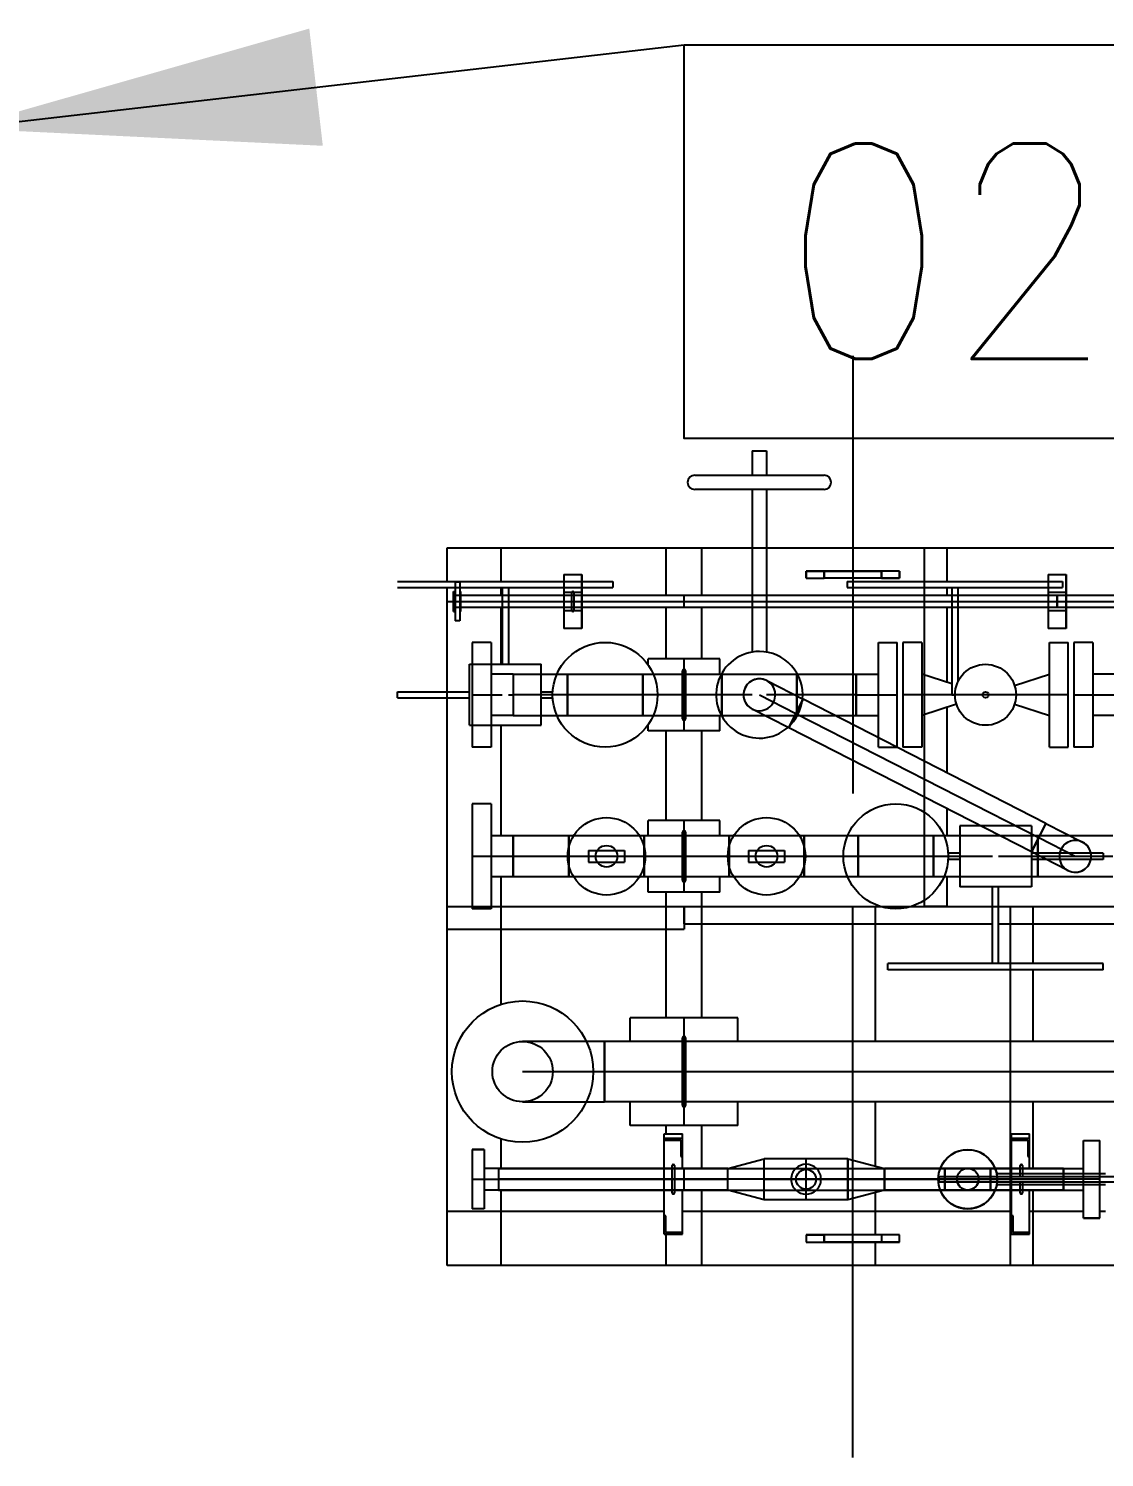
# Model space of a CAD drawing. Header units: inches. Extents: x 295136 to 296247, y 2627183 to 2627409.
# Drawn here: x 295238.936 to 295241.934, y 2627245.797 to 2627249.779 of the extents above; entities that cross this region are included whole.
import ezdxf

# ---------------------------------------------------------------- set-up
doc = ezdxf.new("R2010")
doc.units = ezdxf.units.IN
doc.header["$MEASUREMENT"] = 0
for name, color, linetype in [('_Auto', 7, 'Continuous'), ('EQUIPMENT LAYOUT-EMBED 1_DWG$0$DwgTemplate', 7, 'Continuous'), ('Layout', 6, 'Continuous'), ('REV.D CLOUD', 2, 'Continuous')]:
    doc.layers.add(name, color=color, linetype=linetype)
doc.styles.add('HZTXT', font='txt_qlt.shx', dxfattribs={"width": 0.7, "bigfont": 'hztxt.shx'})
doc.dimstyles.new('ISO-25', dxfattribs={"dimtxt": 2.5, "dimasz": 2.5, "dimexe": 1.25, "dimexo": 0.625, "dimtad": 1, "dimtxsty": 'HZTXT', "dimcen": 2.5, "dimclrd": 256, "dimclre": 256, "dimclrt": 256, "dimadec": 4, "dimazin": 0, "dimtfac": 1, "dimtmove": 0, "dimatfit": 3, "dimfxl": 1, "dimlwd": -1, "dimlwe": -1, "dimarcsym": 0})

# ---------------------------------------------------------------- blocks, each defined once
blk = doc.blocks.new('A$C55974CAD')
at = {"layer": 'EQUIPMENT LAYOUT-EMBED 1_DWG$0$DwgTemplate', "color": 7, "lineweight": 25}
for p, q in [((17.1818, 8.338), (17.1988, 8.338)), ((17.1818, 8.338), (17.1818, 8.138)), ((17.1988, 8.338), (17.1988, 8.138)), ((17.4893, 8.338), (17.4893, 7.738)), ((17.5063, 8.338), (17.5063, 7.738)), ((17.4503, 8.1778), (17.3963, 8.1778)), ((17.3963, 8.1651), (17.3963, 8.1778)), ((17.4503, 8.1651), (17.3963, 8.1651)), ((17.4225, 8.1827), (17.4503, 8.1827)), ((17.4225, 8.1827), (17.4225, 8.1778)), ((17.4225, 8.1651), (17.4225, 8.1621)), ((17.4336, 8.1795), (17.467, 8.1795)), ((17.4336, 8.1621), (17.4336, 8.1795)), ((17.4503, 8.1827), (17.4781, 8.1827)), ((17.4503, 8.1778), (17.4503, 8.1795)), ((17.4503, 8.1795), (17.4503, 8.1621)), ((17.4893, 8.1778), (17.4503, 8.1778)), ((17.4893, 8.1651), (17.4503, 8.1651)), ((17.467, 8.1621), (17.467, 8.1795)), ((17.4781, 8.1827), (17.4781, 8.1778)), ((17.4781, 8.1651), (17.4781, 8.1621)), ((17.5042, 8.1778), (17.4893, 8.1778)), ((17.5042, 8.1651), (17.4893, 8.1651)), ((17.5042, 8.1651), (17.5042, 8.1778)), ((15.7578, 8.13), (15.7577, 8.13)), ((15.7577, 8.0966), (15.7577, 8.13)), ((15.8403, 8.13), (15.7578, 8.13)), ((15.7578, 8.0966), (15.7578, 8.13)), ((15.8403, 8.13), (15.8403, 8.0568)), ((15.9229, 8.13), (15.8403, 8.13)), ((15.8403, 8.13), (15.8403, 8.0568)), ((15.9228, 8.0966), (15.9228, 8.13)), ((15.9229, 8.0966), (15.9229, 8.13)), ((16.7403, 8.13), (16.5942, 8.13)), ((16.5942, 8.0776), (16.5942, 8.13)), ((16.7403, 8.13), (16.7403, 8.0157)), ((16.8863, 8.13), (16.7403, 8.13)), ((16.8863, 8.0776), (16.8863, 8.13)), ((17.1053, 8.13), (17.0442, 8.13)), ((17.0442, 8.0776), (17.0442, 8.13)), ((17.1053, 8.138), (17.2753, 8.138)), ((17.1053, 8.138), (17.1053, 7.938)), ((17.1903, 8.13), (17.1053, 8.13)), ((17.1903, 8.13), (17.1903, 8.0465)), ((17.2753, 8.13), (17.1903, 8.13)), ((17.2753, 8.138), (17.2753, 7.938)), ((17.3363, 8.13), (17.2753, 8.13)), ((17.3363, 8.0776), (17.3363, 8.13)), ((17.4225, 8.1621), (17.4503, 8.1621)), ((17.4336, 8.0465), (17.4336, 8.1621)), ((17.4503, 8.1621), (17.4781, 8.1621)), ((17.4503, 8.1621), (17.4503, 8.0465)), ((17.467, 8.0465), (17.467, 8.1621)), ((15.7578, 8.0966), (15.7577, 8.0966)), ((15.8403, 8.0966), (15.7578, 8.0966)), ((15.8101, 8.0568), (15.8101, 8.0966)), ((15.8101, 8.0568), (15.8101, 8.0966)), ((15.9229, 8.0966), (15.8403, 8.0966)), ((15.8704, 8.0568), (15.8704, 8.0966)), ((15.8705, 8.0568), (15.8705, 8.0966)), ((15.8403, 8.0568), (15.8101, 8.0568)), ((15.8403, 8.0568), (15.8101, 8.0568)), ((15.8101, 8.0568), (15.8101, 7.5729)), ((15.8101, 8.0568), (15.8101, 8.0568)), ((15.8101, 7.5954), (15.8101, 8.0568)), ((15.8101, 8.0568), (15.8101, 8.0568)), ((15.8705, 8.0568), (15.8403, 8.0568)), ((15.8403, 7.5729), (15.8403, 8.0568)), ((15.8705, 8.0568), (15.8403, 8.0568)), ((15.8403, 8.0568), (15.8403, 7.4183)), ((15.8704, 7.4183), (15.8704, 8.0568)), ((15.8705, 8.0568), (15.8705, 7.5729)), ((16.7403, 8.0776), (16.5942, 8.0776)), ((16.6831, 8.0157), (16.6831, 8.0776)), ((16.8863, 8.0776), (16.7403, 8.0776)), ((16.7974, 8.0157), (16.7974, 8.0776)), ((17.1053, 8.0776), (17.0442, 8.0776)), ((17.1903, 8.0776), (17.1053, 8.0776)), ((17.1331, 8.0157), (17.1331, 8.0776)), ((17.2753, 8.0776), (17.1903, 8.0776)), ((17.2474, 8.0157), (17.2474, 8.0776)), ((17.3363, 8.0776), (17.2753, 8.0776)), ((17.4893, 8.0465), (17.2753, 8.0465)), ((17.4336, 8.0295), (17.4336, 8.0465)), ((17.4503, 8.0465), (17.4503, 8.0295)), ((17.467, 8.0295), (17.467, 8.0465)), ((16.6831, 8.0157), (16.7974, 8.0157)), ((16.6831, 7.8607), (16.6831, 8.0157)), ((16.7403, 8.0157), (16.6831, 8.0157)), ((16.7403, 8.0157), (16.7403, 7.864)), ((16.7974, 8.0157), (16.7403, 8.0157)), ((16.7974, 7.8607), (16.7974, 8.0157)), ((17.1903, 8.0157), (17.1331, 8.0157)), ((17.2474, 8.0157), (17.1331, 8.0157)), ((17.1331, 8.0157), (17.1331, 7.938)), ((17.1903, 8.0295), (17.1903, 8.0157)), ((17.2474, 8.0157), (17.1903, 8.0157)), ((17.1903, 7.8646), (17.1903, 8.0157)), ((17.2474, 8.0157), (17.2474, 7.938)), ((17.4893, 8.0295), (17.2753, 8.0295)), ((17.4336, 7.853), (17.4336, 8.0295)), ((17.4503, 8.0295), (17.4503, 7.853)), ((17.467, 7.853), (17.467, 8.0295)), ((16.0561, 7.99), (16.0561, 7.812)), ((16.1403, 7.99), (16.1403, 7.7931)), ((16.2244, 7.812), (16.2244, 7.99)), ((17.1053, 7.938), (17.2753, 7.938)), ((17.1331, 7.938), (17.1331, 7.8944)), ((17.1818, 7.938), (17.1818, 7.9058)), ((17.1988, 7.938), (17.1988, 7.9058)), ((17.2474, 7.938), (17.2474, 7.8944)), ((17.1331, 7.8944), (17.1331, 7.8646)), ((17.2474, 7.8944), (17.2474, 7.8646)), ((16.7137, 7.8607), (16.6831, 7.8607)), ((16.6831, 7.8476), (16.6831, 7.8607)), ((16.6831, 7.8607), (16.7138, 7.8607)), ((16.6831, 7.6644), (16.6831, 7.8476)), ((16.7403, 7.8607), (16.7137, 7.8607)), ((16.7138, 7.8607), (16.7668, 7.8607)), ((16.7403, 7.864), (16.7403, 7.8607)), ((16.7403, 7.8607), (16.7403, 7.6514)), ((16.7403, 7.8607), (16.7403, 7.8607)), ((16.7668, 7.8607), (16.7403, 7.8607)), ((16.7974, 7.8607), (16.7668, 7.8607)), ((16.7668, 7.8607), (16.7974, 7.8607)), ((16.7974, 7.8476), (16.7974, 7.8607)), ((16.7974, 7.6644), (16.7974, 7.8476)), ((17.1331, 7.8646), (17.1903, 7.8646)), ((17.1331, 7.8646), (17.1331, 7.6553)), ((17.2474, 7.8646), (17.1331, 7.8646)), ((17.1903, 7.8646), (17.1903, 7.8646)), ((17.1903, 7.8646), (17.1903, 7.8646)), ((17.1903, 7.6553), (17.1903, 7.8646)), ((17.1903, 7.8646), (17.2474, 7.8646)), ((17.2474, 7.8646), (17.2474, 7.6553)), ((17.4253, 7.853), (17.4253, 7.847)), ((17.4253, 7.853), (17.4253, 7.847)), ((17.467, 7.875), (17.4336, 7.875)), ((17.467, 7.875), (17.4336, 7.875)), ((17.467, 7.875), (17.4336, 7.875)), ((17.467, 7.875), (17.4336, 7.875)), ((17.4336, 7.847), (17.4336, 7.853)), ((17.4336, 7.35), (17.4336, 7.847)), ((17.4503, 7.853), (17.4503, 7.847)), ((17.4503, 7.847), (17.4503, 7.35)), ((17.467, 7.847), (17.467, 7.853)), ((17.467, 7.35), (17.467, 7.847)), ((17.4753, 7.847), (17.4753, 7.853)), ((17.4753, 7.847), (17.4753, 7.853)), ((17.5063, 7.875), (17.4893, 7.875)), ((17.5063, 7.875), (17.4893, 7.875)), ((16.0561, 7.812), (16.0561, 7.7614)), ((16.2244, 7.7614), (16.2244, 7.812)), ((17.4336, 7.825), (17.467, 7.825)), ((17.4336, 7.825), (17.467, 7.825)), ((17.4336, 7.825), (17.467, 7.825)), ((17.467, 7.825), (17.4336, 7.825)), ((17.4893, 7.825), (17.5063, 7.825)), ((17.5063, 7.825), (17.4893, 7.825)), ((16.1403, 7.7931), (16.1403, 7.7614)), ((16.0561, 7.7614), (16.1403, 7.7614)), ((16.0561, 7.544), (16.0561, 7.7614)), ((16.1403, 7.7614), (16.0561, 7.7614)), ((16.1403, 7.7614), (16.1403, 7.544)), ((16.1403, 7.7614), (16.2244, 7.7614)), ((16.1403, 7.7614), (16.1403, 7.7614)), ((16.1403, 7.7614), (16.1403, 7.7614)), ((16.2244, 7.7614), (16.1403, 7.7614)), ((16.2244, 7.544), (16.2244, 7.7614)), ((17.5063, 7.738), (17.4893, 7.738)), ((16.6831, 7.6514), (16.6831, 7.6644)), ((16.7138, 7.6514), (16.6831, 7.6514)), ((16.6831, 7.6514), (16.7138, 7.6514)), ((16.6831, 7.544), (16.6831, 7.6514)), ((16.7403, 7.6514), (16.7138, 7.6514)), ((16.7138, 7.6514), (16.7668, 7.6514)), ((16.7403, 7.6514), (16.7403, 7.6514)), ((16.7403, 7.6514), (16.7403, 7.6514)), ((16.7668, 7.6514), (16.7403, 7.6514)), ((16.7403, 7.6514), (16.7403, 7.6481)), ((16.7403, 7.6481), (16.7403, 7.544)), ((16.7974, 7.6514), (16.7668, 7.6514)), ((16.7668, 7.6514), (16.7974, 7.6514)), ((16.7974, 7.6514), (16.7974, 7.6644)), ((16.7974, 7.544), (16.7974, 7.6514)), ((17.1331, 7.6553), (17.1903, 7.6553)), ((17.2474, 7.6553), (17.1331, 7.6553)), ((17.1331, 7.6553), (17.1331, 7.6256)), ((17.1903, 7.6553), (17.1903, 7.6553)), ((17.1903, 7.6553), (17.2474, 7.6553)), ((17.1903, 7.6139), (17.1903, 7.6553)), ((17.2474, 7.6553), (17.2474, 7.6256)), ((17.1331, 7.6256), (17.1331, 7.544)), ((17.1903, 7.544), (17.1903, 7.6139)), ((17.2474, 7.6256), (17.2474, 7.544)), ((15.8101, 7.5446), (15.8101, 7.5954)), ((15.8101, 7.5729), (15.8101, 7.5669)), ((15.8101, 7.5669), (15.8101, 6.8131)), ((15.8403, 7.5669), (15.8403, 7.5729)), ((15.8403, 6.8296), (15.8403, 7.5669)), ((15.8705, 7.5729), (15.8705, 7.5669)), ((15.8705, 7.5669), (15.8705, 6.8131)), ((15.8101, 7.4183), (15.8101, 7.5446)), ((16.0561, 7.536), (16.0561, 7.544)), ((16.0561, 6.204), (16.0561, 7.536)), ((16.1403, 7.544), (16.1403, 7.536)), ((16.1403, 7.536), (16.1403, 6.204)), ((16.2244, 7.536), (16.2244, 7.544)), ((16.2244, 6.204), (16.2244, 7.536)), ((16.6831, 7.536), (16.6831, 7.544)), ((16.6831, 7.4146), (16.6831, 7.536)), ((16.7403, 7.544), (16.7403, 7.536)), ((16.7403, 7.536), (16.7403, 7.4179)), ((16.7974, 7.536), (16.7974, 7.544)), ((16.7974, 7.4146), (16.7974, 7.536)), ((17.1331, 7.544), (17.1331, 7.536)), ((17.1331, 7.536), (17.1331, 7.4362)), ((17.1903, 7.536), (17.1903, 7.544)), ((17.1903, 7.4506), (17.1903, 7.536)), ((17.2474, 7.544), (17.2474, 7.536)), ((17.2474, 7.536), (17.2474, 7.4362)), ((17.7623, 7.15), (17.7623, 7.51)), ((17.8023, 7.51), (17.8023, 7.15)), ((17.1903, 7.4346), (17.1903, 7.4506)), ((15.7831, 7.3167), (15.8101, 7.4183)), ((15.8101, 7.4183), (15.8101, 7.4183)), ((15.8101, 7.4183), (15.8403, 7.4183)), ((15.8101, 7.4183), (15.8101, 7.4183)), ((15.8101, 7.4183), (15.8704, 7.4183)), ((15.8403, 7.3167), (15.8403, 7.4183)), ((15.8403, 7.4183), (15.8704, 7.4183)), ((15.8704, 7.4183), (15.8705, 7.4182)), ((15.8705, 7.4182), (15.8974, 7.3167)), ((16.7137, 7.4146), (16.6831, 7.4146)), ((16.6831, 7.4016), (16.6831, 7.4146)), ((16.6831, 7.4146), (16.7138, 7.4146)), ((16.7403, 7.4146), (16.7137, 7.4146)), ((16.7138, 7.4146), (16.7668, 7.4146)), ((16.7403, 7.4179), (16.7403, 7.4146)), ((16.7403, 7.4146), (16.7403, 7.2053)), ((16.7403, 7.4146), (16.7403, 7.4146)), ((16.7668, 7.4146), (16.7403, 7.4146)), ((16.7974, 7.4146), (16.7668, 7.4146)), ((16.7668, 7.4146), (16.7974, 7.4146)), ((16.7974, 7.4016), (16.7974, 7.4146)), ((17.1331, 7.4362), (17.1331, 7.4346)), ((17.1331, 7.4346), (17.1903, 7.4346)), ((17.1331, 7.4346), (17.1331, 7.2253)), ((17.2474, 7.4346), (17.1331, 7.4346)), ((17.1903, 7.4346), (17.1903, 7.4346)), ((17.1903, 7.4346), (17.1903, 7.4346)), ((17.1903, 7.35), (17.1903, 7.4346)), ((17.1903, 7.4346), (17.2474, 7.4346)), ((17.2474, 7.4362), (17.2474, 7.4346)), ((17.2474, 7.4346), (17.2474, 7.2253)), ((16.6831, 7.2184), (16.6831, 7.4016)), ((16.7974, 7.2184), (16.7974, 7.4016)), ((17.0987, 7.2484), (17.1507, 7.3502)), ((17.1903, 7.33), (17.1382, 7.2282)), ((17.7623, 7.35), (17.3092, 7.35)), ((17.4336, 7.31), (17.4336, 7.35)), ((17.4503, 7.35), (17.4503, 7.31)), ((17.467, 7.31), (17.467, 7.35)), ((17.8703, 7.35), (17.8023, 7.35)), ((17.8703, 7.35), (17.8703, 7.33)), ((17.8703, 7.33), (17.8703, 7.31)), ((15.7831, 7.3167), (15.8101, 7.3167)), ((15.7831, 7.3167), (15.8101, 7.3167)), ((15.7831, 7.2), (15.7831, 7.3167)), ((15.8101, 7.3167), (15.8403, 7.3167)), ((15.8101, 7.3167), (15.8705, 7.3167)), ((15.8403, 7.3167), (15.8705, 7.3167)), ((15.8403, 7.3167), (15.8403, 7.2)), ((15.8705, 7.3167), (15.8974, 7.3167)), ((15.8705, 7.3167), (15.8974, 7.3167)), ((15.8974, 7.2), (15.8974, 7.3167)), ((17.2298, 7.3097), (17.1778, 7.208)), ((17.1903, 7.2253), (17.1903, 7.31)), ((17.7623, 7.31), (17.3092, 7.31)), ((17.4336, 6.794), (17.4336, 7.31)), ((17.4503, 7.31), (17.4503, 6.794)), ((17.467, 6.794), (17.467, 7.31)), ((17.8703, 7.31), (17.8023, 7.31)), ((16.7527, 6.572), (17.0987, 7.2484)), ((17.1778, 7.208), (17.0987, 7.2484)), ((17.0987, 7.2484), (17.1382, 7.2282)), ((16.6831, 7.2053), (16.6831, 7.2184)), ((17.1382, 7.2282), (16.7923, 6.5517)), ((16.7974, 7.2053), (16.7974, 7.2184)), ((16.8319, 6.5315), (17.1778, 7.208)), ((17.1331, 7.2253), (17.1903, 7.2253)), ((17.2474, 7.2253), (17.1331, 7.2253)), ((17.1331, 7.2253), (17.1331, 7.1206)), ((17.1382, 7.2282), (17.1382, 7.2282)), ((17.1382, 7.2282), (17.1382, 7.2282)), ((17.1382, 7.2282), (17.1778, 7.208)), ((17.1903, 7.2253), (17.1903, 7.2253)), ((17.1903, 7.2253), (17.2474, 7.2253)), ((17.1903, 7.2093), (17.1903, 7.2253)), ((17.1903, 7.0605), (17.1903, 7.2093)), ((17.2474, 7.2253), (17.2474, 7.2237)), ((17.2474, 7.2237), (17.2474, 7.0605)), ((15.7831, 7.2), (15.8974, 7.2)), ((15.7831, 7.0832), (15.7831, 7.2)), ((15.8403, 7.2), (15.8403, 7.0832)), ((15.8403, 7.2), (15.8403, 7.2)), ((15.8403, 7.2), (15.8403, 7.2)), ((15.8974, 7.0832), (15.8974, 7.2)), ((16.6831, 7.2053), (16.7138, 7.2053)), ((16.6831, 7.0844), (16.6831, 7.2053)), ((16.7138, 7.2053), (16.6831, 7.2053)), ((16.7138, 7.2053), (16.7668, 7.2053)), ((16.7403, 7.2053), (16.7138, 7.2053)), ((16.7403, 7.2053), (16.7403, 7.202)), ((16.7403, 7.2053), (16.7403, 7.2053)), ((16.7403, 7.2053), (16.7403, 7.2053)), ((16.7668, 7.2053), (16.7403, 7.2053)), ((16.7403, 7.202), (16.7403, 7.096)), ((16.7668, 7.2053), (16.7974, 7.2053)), ((16.7974, 7.2053), (16.7668, 7.2053)), ((16.7974, 7.0844), (16.7974, 7.2053)), ((16.7403, 7.096), (16.7403, 7.0546)), ((17.1331, 7.1206), (17.1331, 7.0605)), ((15.7831, 7.0832), (15.8101, 7.0832)), ((15.8101, 7.0832), (15.7831, 7.0832)), ((15.8101, 6.9816), (15.7831, 7.0832)), ((15.8101, 7.0832), (15.8705, 7.0832)), ((15.8403, 7.0832), (15.8101, 7.0832)), ((15.8403, 7.0832), (15.8403, 6.9816)), ((15.8705, 7.0832), (15.8403, 7.0832)), ((15.8705, 7.0832), (15.8974, 7.0832)), ((15.8974, 7.0832), (15.8705, 7.0832)), ((15.8974, 7.0832), (15.8705, 6.9817)), ((16.6831, 7.0546), (16.6831, 7.0844)), ((16.6831, 7.0546), (16.7974, 7.0546)), ((16.7403, 7.0546), (16.6831, 7.0546)), ((16.6831, 6.8453), (16.6831, 7.0546)), ((16.7403, 7.0546), (16.7403, 7.0546)), ((16.7403, 7.0546), (16.7403, 6.8453)), ((16.7974, 7.0546), (16.7403, 7.0546)), ((16.7974, 7.0546), (16.7974, 7.0844)), ((16.7974, 6.8453), (16.7974, 7.0546)), ((17.2474, 7.0605), (17.1331, 7.0605)), ((17.1331, 7.0605), (17.1903, 7.0605)), ((17.1331, 7.0605), (17.1331, 6.9986)), ((17.1903, 7.0605), (17.1903, 6.9462)), ((17.1903, 7.0605), (17.2474, 7.0605)), ((17.2474, 7.0605), (17.2474, 6.9986)), ((17.4893, 7.0855), (17.4893, 6.7855)), ((17.5063, 7.0855), (17.4893, 7.0855)), ((17.5063, 7.0855), (17.5063, 6.7855)), ((15.8101, 6.9816), (15.8101, 6.9816)), ((15.8101, 6.9816), (15.8704, 6.9816)), ((15.8101, 6.8265), (15.8101, 6.9816)), ((15.8403, 6.9816), (15.8101, 6.9816)), ((15.8101, 6.9816), (15.8101, 6.9816)), ((15.8403, 6.9816), (15.8403, 6.8131)), ((15.8704, 6.9816), (15.8403, 6.9816)), ((15.8705, 6.9817), (15.8704, 6.9816)), ((15.8704, 6.8131), (15.8704, 6.9816)), ((16.4243, 6.372), (16.4243, 6.972)), ((16.4243, 6.972), (16.4413, 6.972)), ((16.4413, 6.372), (16.4413, 6.972)), ((17.0442, 6.9986), (17.0707, 6.9986)), ((17.0442, 6.9986), (17.0442, 6.9467)), ((17.0707, 6.9986), (17.1903, 6.9986)), ((17.1903, 6.9986), (17.3363, 6.9986)), ((17.3363, 6.9986), (17.3363, 6.9462)), ((17.0442, 6.9467), (17.0442, 6.9462)), ((17.0442, 6.9462), (17.1903, 6.9462)), ((17.1903, 6.9302), (17.0442, 6.9302)), ((17.0442, 6.8778), (17.0442, 6.9302)), ((17.1903, 6.9462), (17.3363, 6.9462)), ((17.1903, 6.4697), (17.1903, 6.9302)), ((17.3363, 6.9302), (17.1903, 6.9302)), ((17.3363, 6.8778), (17.3363, 6.9302)), ((17.1903, 6.8778), (17.0442, 6.8778)), ((17.1903, 6.8778), (17.1331, 6.8778)), ((17.1643, 6.7809), (17.1331, 6.8778)), ((17.2474, 6.8778), (17.1903, 6.8778)), ((17.3363, 6.8778), (17.1903, 6.8778)), ((17.2205, 6.794), (17.2474, 6.8778)), ((15.8101, 6.8131), (15.8101, 6.8265)), ((15.8101, 6.8131), (15.8101, 6.8131)), ((15.8328, 6.8131), (15.8101, 6.8131)), ((15.8403, 6.8131), (15.8101, 6.8131)), ((15.8101, 6.6861), (15.8101, 6.8131)), ((15.8101, 6.8131), (15.8328, 6.8131)), ((15.8101, 6.8131), (15.8101, 6.6861)), ((15.8328, 6.8296), (15.8403, 6.8296)), ((15.8328, 6.8296), (15.8328, 6.1796)), ((15.8403, 6.8131), (15.8328, 6.8131)), ((15.8328, 6.8131), (15.8478, 6.8131)), ((15.8403, 6.8322), (15.8403, 6.8322)), ((15.8403, 6.8322), (15.8403, 6.8322)), ((15.8403, 6.8322), (15.8403, 6.8322)), ((15.8403, 6.8322), (15.8403, 6.8322)), ((15.8403, 6.8296), (15.8478, 6.8296)), ((15.8403, 6.8131), (15.8403, 6.8296)), ((15.8478, 6.8131), (15.8403, 6.8131)), ((15.8403, 6.8131), (15.8403, 6.6861)), ((15.8403, 6.8131), (15.8403, 6.8131)), ((15.8704, 6.8131), (15.8403, 6.8131)), ((15.8403, 6.6861), (15.8403, 6.8131)), ((15.8403, 6.8131), (15.8403, 6.8131)), ((15.8403, 6.8131), (15.8403, 6.8131)), ((15.8478, 6.8296), (15.8478, 6.1796)), ((15.8705, 6.8131), (15.8478, 6.8131)), ((15.8478, 6.8131), (15.8705, 6.8131)), ((15.8704, 6.7501), (15.8704, 6.8131)), ((15.8705, 6.8131), (15.8705, 6.6861)), ((16.6831, 6.8453), (16.7403, 6.8453)), ((16.6831, 6.8156), (16.6831, 6.8453)), ((16.7403, 6.8453), (16.6831, 6.8453)), ((16.6831, 6.772), (16.6831, 6.8156)), ((16.7403, 6.8453), (16.7403, 6.6805)), ((16.7403, 6.8453), (16.7974, 6.8453)), ((16.7403, 6.8453), (16.7403, 6.8453)), ((16.7403, 6.8453), (16.7403, 6.8453)), ((16.7974, 6.8453), (16.7403, 6.8453)), ((16.7974, 6.8156), (16.7974, 6.8453)), ((16.7974, 6.772), (16.7974, 6.8156)), ((15.8403, 6.7798), (15.8403, 6.7798)), ((15.8403, 6.7798), (15.8403, 6.7798)), ((16.8253, 6.772), (16.6553, 6.772)), ((16.6553, 6.572), (16.6553, 6.772)), ((16.6831, 6.572), (16.6831, 6.772)), ((16.7318, 6.772), (16.7318, 6.8042)), ((16.7488, 6.772), (16.7488, 6.8042)), ((16.7974, 6.5546), (16.7974, 6.772)), ((16.8253, 6.7138), (16.8253, 6.772)), ((17.1903, 6.794), (17.1903, 6.7855)), ((17.4893, 6.794), (17.1903, 6.794)), ((17.1903, 6.7855), (17.1903, 6.785)), ((17.4893, 6.777), (17.2263, 6.777)), ((17.4336, 6.777), (17.4336, 6.794)), ((17.4336, 5.9447), (17.4336, 6.777)), ((17.4503, 6.794), (17.4503, 6.777)), ((17.4503, 6.777), (17.4503, 5.9447)), ((17.467, 6.777), (17.467, 6.794)), ((17.467, 5.9447), (17.467, 6.777)), ((17.4893, 6.7855), (17.4893, 6.4855)), ((17.5063, 6.7855), (17.5063, 6.4855)), ((15.8403, 6.7496), (15.8403, 6.7496)), ((15.8403, 6.7496), (15.8403, 6.7496)), ((15.8403, 6.7496), (15.8403, 6.7496)), ((15.8704, 6.6861), (15.8704, 6.7491)), ((15.8403, 6.7195), (15.8403, 6.7195)), ((15.8403, 6.7195), (15.8403, 6.7195)), ((16.8253, 6.572), (16.8253, 6.7138)), ((15.8101, 6.6861), (15.8101, 6.6861)), ((15.8101, 6.6728), (15.8101, 6.6861)), ((15.8328, 6.6861), (15.8101, 6.6861)), ((15.8101, 6.6861), (15.8101, 6.603)), ((15.8101, 6.6861), (15.8101, 6.6861)), ((15.8101, 6.6861), (15.8328, 6.6861)), ((15.8101, 6.6278), (15.8101, 6.6728)), ((15.825, 6.3814), (15.825, 6.6685)), ((15.8403, 6.6861), (15.8328, 6.6861)), ((15.8328, 6.6861), (15.8478, 6.6861)), ((15.8403, 6.6861), (15.8403, 6.483)), ((15.8403, 6.483), (15.8403, 6.6861)), ((15.8478, 6.6861), (15.8403, 6.6861)), ((15.8403, 6.6861), (15.8403, 6.6861)), ((15.8403, 6.6861), (15.8403, 6.6861)), ((15.8403, 6.6861), (15.8403, 6.6861)), ((15.8403, 6.6671), (15.8403, 6.6671)), ((15.8403, 6.6671), (15.8403, 6.6671)), ((15.8403, 6.6671), (15.8403, 6.6671)), ((15.8705, 6.6861), (15.8478, 6.6861)), ((15.8478, 6.6861), (15.8705, 6.6861)), ((15.8555, 6.3814), (15.8555, 6.6685)), ((15.8704, 6.483), (15.8704, 6.6861)), ((15.8705, 6.6861), (15.8705, 6.603)), ((16.4413, 6.6805), (16.6553, 6.6805)), ((16.4413, 6.6635), (16.6553, 6.6635)), ((16.7403, 6.6635), (16.7403, 6.5546)), ((15.8101, 6.577), (15.8101, 6.6278)), ((17.1643, 6.619), (17.1331, 6.5221)), ((17.2163, 6.619), (17.2474, 6.5221)), ((15.8101, 6.603), (15.8101, 6.597)), ((15.8101, 6.597), (15.8101, 6.483)), ((15.8101, 6.483), (15.8101, 6.577)), ((15.8705, 6.603), (15.8705, 6.597)), ((15.8705, 6.597), (15.8705, 6.483)), ((16.7527, 6.572), (16.6553, 6.572)), ((16.6831, 6.5546), (16.6831, 6.572)), ((16.7007, 6.4702), (16.7527, 6.572)), ((16.7318, 6.531), (16.7318, 6.572)), ((16.7488, 6.5642), (16.7488, 6.572)), ((16.8253, 6.572), (16.7527, 6.572)), ((16.8319, 6.5315), (16.7527, 6.572)), ((16.7527, 6.572), (16.7923, 6.5517)), ((16.7318, 6.5546), (16.6831, 6.5546)), ((16.6831, 6.3453), (16.6831, 6.5546)), ((16.6831, 6.5546), (16.7318, 6.5546)), ((16.7403, 6.5546), (16.7318, 6.5546)), ((16.7318, 6.5546), (16.7403, 6.5546)), ((16.7318, 6.4063), (16.7318, 6.531)), ((16.7403, 6.5546), (16.7403, 6.372)), ((16.7403, 6.5546), (16.7403, 6.5546)), ((16.7974, 6.5546), (16.7403, 6.5546)), ((16.7403, 6.5546), (16.7974, 6.5546)), ((16.7923, 6.5517), (16.7403, 6.45)), ((16.7488, 6.4063), (16.7488, 6.5642)), ((16.8319, 6.5315), (16.7798, 6.4297)), ((16.7923, 6.5517), (16.7923, 6.5517)), ((16.7923, 6.5517), (16.7923, 6.5517)), ((16.7923, 6.5517), (16.8319, 6.5315)), ((16.7974, 6.4641), (16.7974, 6.5546)), ((17.0442, 6.5221), (17.1903, 6.5221)), ((17.0442, 6.5221), (17.0442, 6.4697)), ((17.1331, 6.5221), (17.2474, 6.5221)), ((17.1903, 6.5221), (17.3363, 6.5221)), ((17.3363, 6.5221), (17.3363, 6.4697)), ((17.467, 6.525), (17.4336, 6.525)), ((17.467, 6.525), (17.4336, 6.525)), ((17.467, 6.525), (17.4336, 6.525)), ((17.467, 6.525), (17.4336, 6.525)), ((17.5063, 6.525), (17.4893, 6.525)), ((17.5063, 6.525), (17.4893, 6.525)), ((15.8101, 6.483), (15.8101, 6.483)), ((15.8101, 6.483), (15.8101, 6.4274)), ((15.8101, 6.483), (15.8328, 6.483)), ((15.8101, 6.483), (15.8101, 6.4274)), ((15.8101, 6.483), (15.8101, 6.483)), ((15.8328, 6.483), (15.8101, 6.483)), ((15.8328, 6.483), (15.8403, 6.483)), ((15.8403, 6.483), (15.8328, 6.483)), ((15.8403, 6.3814), (15.8403, 6.483)), ((15.8403, 6.3814), (15.8403, 6.483)), ((15.8403, 6.483), (15.8478, 6.483)), ((15.8478, 6.483), (15.8403, 6.483)), ((15.8478, 6.483), (15.8705, 6.483)), ((15.8705, 6.483), (15.8478, 6.483)), ((15.8704, 6.483), (15.8704, 6.4274)), ((15.8705, 6.483), (15.8705, 6.4274)), ((16.7974, 6.3453), (16.7974, 6.4641)), ((17.0442, 6.4697), (17.1903, 6.4697)), ((17.1903, 6.4537), (17.0442, 6.4537)), ((17.0442, 6.4013), (17.0442, 6.4537)), ((17.1903, 6.4697), (17.3363, 6.4697)), ((17.1903, 6.4537), (17.1903, 6.3394)), ((17.3363, 6.4537), (17.1903, 6.4537)), ((17.3363, 6.4013), (17.3363, 6.4537)), ((17.4336, 6.475), (17.467, 6.475)), ((17.467, 6.475), (17.4336, 6.475)), ((17.4336, 6.475), (17.467, 6.475)), ((17.4336, 6.475), (17.467, 6.475)), ((17.5063, 6.4855), (17.4893, 6.4855)), ((15.7323, 6.4274), (15.7324, 6.4274)), ((15.7323, 6.4274), (15.7323, 6.3814)), ((15.7324, 6.4274), (15.8328, 6.4274)), ((15.7324, 6.4274), (15.7324, 6.3814)), ((15.8328, 6.4274), (15.8403, 6.4274)), ((15.8403, 6.4274), (15.8478, 6.4274)), ((15.8478, 6.4274), (15.9483, 6.4274)), ((15.9482, 6.4274), (15.9482, 6.3814)), ((15.9483, 6.4274), (15.9483, 6.3814)), ((15.7323, 6.3814), (15.7324, 6.3814)), ((15.7324, 6.3814), (15.8328, 6.3814)), ((15.825, 6.3654), (15.825, 6.3814)), ((15.8328, 6.3814), (15.8403, 6.3814)), ((15.8403, 6.3814), (15.8478, 6.3814)), ((15.8478, 6.3814), (15.9483, 6.3814)), ((15.8555, 6.3654), (15.8555, 6.3814)), ((16.4243, 6.372), (16.4413, 6.372)), ((16.7318, 6.372), (16.7318, 6.4063)), ((16.7488, 6.372), (16.7318, 6.372)), ((16.7403, 6.372), (16.7403, 6.3453)), ((16.7488, 6.372), (16.7488, 6.4063)), ((17.1903, 6.4013), (17.0442, 6.4013)), ((17.1331, 6.3394), (17.1331, 6.4013)), ((17.3363, 6.4013), (17.1903, 6.4013)), ((17.2474, 6.3394), (17.2474, 6.4013))]:
    blk.add_line(p, q, dxfattribs=at)
at = {"layer": 'EQUIPMENT LAYOUT-EMBED 1_DWG$0$DwgTemplate', "color": 1, "lineweight": 25}
for p, q in [((15.6003, 8.05), (15.6003, 8.2)), ((15.6003, 8.2), (17.1818, 8.2)), ((15.6003, 0.2), (15.6003, 8.2)), ((15.6003, 8.2), (15.7503, 8.2)), ((15.7503, 7.5954), (15.7503, 8.2)), ((16.5373, 8.2), (16.6003, 8.2)), ((16.5373, 8.2), (16.5373, 7.54)), ((16.6003, 8.2), (16.6003, 8.13)), ((17.1988, 8.2), (17.4893, 8.2)), ((17.4503, 8.2), (17.4503, 8.1827)), ((17.4503, 8.2), (17.4893, 8.2)), ((17.5063, 8.2), (17.6003, 8.2)), ((17.5063, 8.2), (17.6003, 8.2)), ((17.6003, 8.2), (17.6003, 7.35)), ((17.6003, 8.2), (17.6003, 8.05)), ((15.6003, 8.05), (15.8101, 8.05)), ((15.8705, 8.05), (15.9528, 8.05)), ((16.3277, 8.05), (16.6831, 8.05)), ((16.6003, 8.0776), (16.6003, 7.54)), ((16.7974, 8.05), (17.1053, 8.05)), ((17.2753, 8.05), (17.4336, 8.05)), ((17.467, 8.05), (17.4893, 8.05)), ((17.5063, 8.05), (17.6003, 8.05)), ((15.6003, 7.49), (15.6003, 7.59)), ((15.6003, 7.59), (15.6872, 7.59)), ((15.6872, 7.5446), (15.6872, 7.5954)), ((15.6872, 7.5954), (15.8101, 7.5954)), ((15.6872, 7.5954), (15.6872, 7.5446)), ((15.738, 7.5954), (15.6872, 7.5954)), ((15.692, 7.5446), (15.692, 7.5906)), ((15.692, 7.5906), (15.738, 7.5906)), ((15.738, 7.5906), (15.738, 7.5954)), ((15.8705, 7.5954), (15.9668, 7.5954)), ((15.9542, 7.5954), (15.9495, 7.5954)), ((15.9495, 7.5954), (15.9495, 7.5493)), ((15.9542, 7.5446), (15.9542, 7.5954)), ((15.9668, 7.5954), (15.9668, 7.5446)), ((15.9668, 7.59), (15.9903, 7.59)), ((16.2903, 7.59), (16.6403, 7.59)), ((16.8403, 7.59), (17.0903, 7.59)), ((17.2903, 7.59), (17.4336, 7.59)), ((17.467, 7.59), (17.6003, 7.59)), ((17.6003, 7.59), (17.6003, 7.49)), ((15.6872, 7.5446), (15.8101, 7.5446)), ((15.6872, 7.5446), (15.692, 7.5446)), ((15.7503, 6.6278), (15.7503, 7.5446)), ((15.8705, 7.5446), (15.9668, 7.5446)), ((15.9034, 7.5493), (15.9034, 7.5446)), ((15.9495, 7.5493), (15.9034, 7.5493)), ((15.9034, 7.5446), (15.9542, 7.5446)), ((16.6003, 7.54), (16.5373, 7.54)), ((16.5523, 7.54), (16.6003, 7.54)), ((16.5523, 7.54), (16.5523, 6.6805)), ((16.6003, 7.54), (16.6003, 6.9916)), ((15.6003, 7.49), (15.8101, 7.49)), ((15.8705, 7.49), (15.9903, 7.49)), ((16.2903, 7.49), (16.6403, 7.49)), ((16.8403, 7.49), (17.0903, 7.49)), ((17.2903, 7.49), (17.4336, 7.49)), ((17.467, 7.49), (17.6003, 7.49)), ((17.6003, 7.31), (17.6003, 0.2)), ((15.0653, 7.07), (15.6653, 7.07)), ((15.6003, 7.007), (15.6003, 7.07)), ((15.6653, 7.07), (15.6853, 7.07)), ((15.6853, 7.07), (15.7866, 7.07)), ((15.7866, 7.07), (15.8939, 7.07)), ((15.8939, 7.07), (16.0561, 7.07)), ((16.0561, 7.07), (16.2244, 7.07)), ((16.2244, 7.07), (16.2853, 7.07)), ((16.2853, 7.07), (16.6003, 7.07)), ((16.6003, 7.07), (16.6003, 7.007)), ((17.0074, 7.07), (16.9153, 7.07)), ((17.1072, 7.07), (17.0074, 7.07)), ((17.1331, 7.07), (17.1072, 7.07)), ((17.2474, 7.07), (17.1331, 7.07)), ((17.4336, 7.07), (17.2474, 7.07)), ((17.467, 7.07), (17.4336, 7.07)), ((17.4893, 7.07), (17.467, 7.07)), ((17.5063, 7.07), (17.4893, 7.07)), ((17.5153, 7.07), (17.5063, 7.07)), ((17.5353, 7.07), (17.5153, 7.07)), ((18.1353, 7.07), (17.5353, 7.07)), ((15.6003, 7.007), (15.6653, 7.007)), ((15.6853, 7.007), (15.8034, 7.007)), ((15.8772, 7.007), (16.0561, 7.007)), ((16.2244, 7.007), (16.6003, 7.007)), ((16.6003, 6.9084), (16.6003, 6.6805)), ((16.6003, 6.807), (16.6003, 6.87)), ((16.6003, 6.87), (16.6181, 6.87)), ((16.8625, 6.87), (16.9051, 6.87)), ((17.005, 6.87), (17.1356, 6.87)), ((17.2449, 6.87), (17.4336, 6.87)), ((17.467, 6.87), (17.4893, 6.87)), ((17.5063, 6.87), (17.6003, 6.87)), ((17.6003, 6.87), (17.6003, 6.807)), ((16.6003, 6.807), (16.6831, 6.807)), ((16.7974, 6.807), (16.8729, 6.807)), ((16.9727, 6.807), (17.1559, 6.807)), ((17.2246, 6.807), (17.4336, 6.807)), ((17.467, 6.807), (17.4893, 6.807)), ((17.5063, 6.807), (17.6003, 6.807)), ((16.5523, 6.6635), (16.5523, 6.2)), ((16.6003, 6.6635), (16.6003, 6.2)), ((15.6003, 6.63), (15.8101, 6.63)), ((15.6003, 6.567), (15.6003, 6.63)), ((15.738, 6.6278), (15.6872, 6.6278)), ((15.6872, 6.6278), (15.6872, 6.577)), ((15.692, 6.577), (15.692, 6.623)), ((15.692, 6.623), (15.738, 6.623)), ((15.738, 6.623), (15.738, 6.6278)), ((15.738, 6.6278), (15.8101, 6.6278)), ((15.8705, 6.63), (16.0561, 6.63)), ((15.8705, 6.6278), (15.9495, 6.6278)), ((15.9495, 6.6278), (15.9495, 6.5817)), ((15.9542, 6.6278), (15.9495, 6.6278)), ((15.9542, 6.6278), (15.9668, 6.6278)), ((15.9542, 6.577), (15.9542, 6.6278)), ((15.9668, 6.6278), (15.9668, 6.577)), ((16.2244, 6.63), (16.4243, 6.63)), ((16.4413, 6.63), (16.6003, 6.63)), ((16.6003, 6.63), (16.6003, 6.567)), ((15.6872, 6.577), (15.692, 6.577)), ((15.692, 6.577), (15.8101, 6.577)), ((15.7503, 6.4274), (15.7503, 6.577)), ((15.8705, 6.577), (15.9034, 6.577)), ((15.9034, 6.5817), (15.9034, 6.577)), ((15.9495, 6.5817), (15.9034, 6.5817)), ((15.9034, 6.577), (15.9542, 6.577)), ((15.9542, 6.577), (15.9668, 6.577)), ((15.6003, 6.567), (15.8101, 6.567)), ((15.8705, 6.567), (16.0561, 6.567)), ((16.2244, 6.567), (16.4243, 6.567)), ((16.4413, 6.567), (16.6003, 6.567)), ((15.7503, 6.3654), (15.7503, 6.3814))]:
    blk.add_line(p, q, dxfattribs=at)
at = {"layer": 'EQUIPMENT LAYOUT-EMBED 1_DWG$0$DwgTemplate', "color": 9, "lineweight": 25}
for p, q in [((17.1818, 8.2), (17.1988, 8.2)), ((16.6003, 8.13), (16.6003, 8.0776)), ((15.8101, 7.5954), (15.8705, 7.5954)), ((15.8101, 7.54), (15.8705, 7.54)), ((15.9903, 7.54), (16.2903, 7.54)), ((16.6403, 7.54), (16.8403, 7.54)), ((17.0903, 7.54), (17.2903, 7.54)), ((17.4336, 7.54), (17.467, 7.54)), ((17.6003, 7.35), (17.6003, 7.31)), ((16.6003, 6.9916), (16.6003, 6.9084)), ((16.6181, 6.87), (16.8625, 6.87)), ((16.9051, 6.87), (17.005, 6.87)), ((17.1356, 6.87), (17.2449, 6.87)), ((17.4336, 6.87), (17.467, 6.87)), ((17.4893, 6.87), (17.5063, 6.87)), ((16.6003, 6.6805), (16.6003, 6.6635)), ((15.8101, 6.63), (15.8705, 6.63)), ((15.8101, 6.6278), (15.8705, 6.6278)), ((16.0561, 6.63), (16.2244, 6.63)), ((16.4243, 6.63), (16.4413, 6.63))]:
    blk.add_line(p, q, dxfattribs=at)
at = {"layer": 'EQUIPMENT LAYOUT-EMBED 1_DWG$0$DwgTemplate', "color": 5, "lineweight": 25}
for p, q in [((17.3753, 7.825), (17.3753, 7.875)), ((17.3753, 7.825), (17.3753, 7.875)), ((17.4336, 7.875), (17.3753, 7.875)), ((17.4336, 7.875), (17.3753, 7.875)), ((17.4336, 7.875), (17.4253, 7.875)), ((17.4336, 7.875), (17.4253, 7.875)), ((17.4253, 7.875), (17.4253, 7.853)), ((17.4253, 7.875), (17.4253, 7.853)), ((17.4253, 7.847), (17.4253, 7.825)), ((17.4253, 7.847), (17.4253, 7.825)), ((17.4753, 7.875), (17.467, 7.875)), ((17.4753, 7.875), (17.467, 7.875)), ((17.4893, 7.875), (17.467, 7.875)), ((17.4893, 7.875), (17.467, 7.875)), ((17.4753, 7.853), (17.4753, 7.875)), ((17.4753, 7.853), (17.4753, 7.875)), ((17.4753, 7.825), (17.4753, 7.847)), ((17.4753, 7.825), (17.4753, 7.847)), ((17.5253, 7.875), (17.5063, 7.875)), ((17.5253, 7.875), (17.5063, 7.875)), ((17.5253, 7.875), (17.5253, 7.825)), ((17.5253, 7.875), (17.5253, 7.825)), ((16.7236, 7.806), (16.7236, 7.756)), ((16.7569, 7.806), (16.7236, 7.806)), ((16.7569, 7.806), (16.7569, 7.756)), ((17.3753, 7.825), (17.4336, 7.825)), ((17.4336, 7.825), (17.3753, 7.825)), ((17.4253, 7.825), (17.4336, 7.825)), ((17.4253, 7.825), (17.4336, 7.825)), ((17.467, 7.825), (17.4753, 7.825)), ((17.467, 7.825), (17.4753, 7.825)), ((17.467, 7.825), (17.4893, 7.825)), ((17.4893, 7.825), (17.467, 7.825)), ((17.5063, 7.825), (17.5253, 7.825)), ((17.5253, 7.825), (17.5063, 7.825)), ((16.7236, 7.756), (16.7236, 7.706)), ((16.7569, 7.756), (16.7569, 7.706)), ((16.7569, 7.706), (16.7236, 7.706)), ((16.7236, 7.36), (16.7236, 7.31)), ((16.7569, 7.36), (16.7236, 7.36)), ((16.7569, 7.36), (16.7569, 7.31)), ((16.7236, 7.31), (16.7236, 7.26)), ((16.7569, 7.31), (16.7569, 7.26)), ((16.7569, 7.26), (16.7236, 7.26)), ((15.6853, 7.2), (15.6653, 7.2)), ((15.6853, 7.2), (15.6653, 7.2)), ((15.6653, 7.2), (15.6653, 7.15)), ((15.6653, 7.2), (15.6653, 7.15)), ((15.6853, 7.15), (15.6853, 7.2)), ((15.6853, 7.2), (15.6853, 7.15)), ((17.5353, 7.2), (17.5153, 7.2)), ((17.5153, 7.2), (17.5353, 7.2)), ((17.5153, 7.2), (17.5153, 7.15)), ((17.5153, 7.2), (17.5153, 7.15)), ((17.5353, 7.15), (17.5353, 7.2)), ((17.5353, 7.2), (17.5353, 7.15)), ((15.6653, 7.15), (15.6853, 7.15)), ((15.6653, 7.15), (15.6853, 7.15)), ((15.6653, 7.15), (15.6653, 6.99)), ((15.6653, 6.99), (15.6653, 7.15)), ((15.6853, 7.15), (15.6653, 7.15)), ((15.6853, 6.99), (15.6853, 7.15)), ((15.6853, 6.99), (15.6853, 7.15)), ((17.5153, 7.15), (17.5353, 7.15)), ((17.5353, 7.15), (17.5153, 7.15)), ((17.5153, 6.99), (17.5153, 7.15)), ((17.5153, 6.99), (17.5153, 7.15)), ((17.5153, 7.15), (17.5353, 7.15)), ((17.5353, 7.15), (17.5353, 6.99)), ((17.5353, 6.99), (17.5353, 7.15)), ((15.6653, 6.99), (15.6653, 6.94)), ((15.6653, 6.94), (15.6653, 6.99)), ((15.6853, 6.99), (15.6653, 6.99)), ((15.6853, 6.99), (15.6653, 6.99)), ((15.6853, 6.99), (15.6653, 6.99)), ((15.6853, 6.94), (15.6853, 6.99)), ((15.6853, 6.94), (15.6853, 6.99)), ((17.5153, 6.99), (17.5153, 6.94)), ((17.5153, 6.94), (17.5153, 6.99)), ((17.5353, 6.99), (17.5153, 6.99)), ((17.5153, 6.99), (17.5353, 6.99)), ((17.5153, 6.99), (17.5353, 6.99)), ((17.5353, 6.94), (17.5353, 6.99)), ((17.5353, 6.94), (17.5353, 6.99)), ((15.6653, 6.94), (15.6853, 6.94)), ((15.6653, 6.94), (15.6853, 6.94)), ((17.5153, 6.94), (17.5353, 6.94)), ((17.5353, 6.94), (17.5153, 6.94)), ((17.3753, 6.475), (17.3753, 6.525)), ((17.3753, 6.475), (17.3753, 6.525)), ((17.4336, 6.525), (17.3753, 6.525)), ((17.4336, 6.525), (17.3753, 6.525)), ((17.4253, 6.525), (17.4253, 6.475)), ((17.4253, 6.525), (17.4253, 6.475)), ((17.4336, 6.525), (17.4253, 6.525)), ((17.4336, 6.525), (17.4253, 6.525)), ((17.4893, 6.525), (17.467, 6.525)), ((17.4893, 6.525), (17.467, 6.525)), ((17.4753, 6.525), (17.467, 6.525)), ((17.4753, 6.525), (17.467, 6.525)), ((17.4753, 6.475), (17.4753, 6.525)), ((17.4753, 6.475), (17.4753, 6.525)), ((17.5253, 6.525), (17.5063, 6.525)), ((17.5253, 6.525), (17.5063, 6.525)), ((17.5253, 6.525), (17.5253, 6.475)), ((17.5253, 6.525), (17.5253, 6.475)), ((17.3753, 6.475), (17.4336, 6.475)), ((17.4336, 6.475), (17.3753, 6.475)), ((17.4253, 6.475), (17.4336, 6.475)), ((17.4253, 6.475), (17.4336, 6.475)), ((17.467, 6.475), (17.5253, 6.475)), ((17.5253, 6.475), (17.467, 6.475)), ((17.467, 6.475), (17.4753, 6.475)), ((17.467, 6.475), (17.4753, 6.475))]:
    blk.add_line(p, q, dxfattribs=at)
at = {"layer": 'EQUIPMENT LAYOUT-EMBED 1_DWG$0$DwgTemplate', "color": 3, "lineweight": 25}
for p, q in [((17.4253, 7.853), (17.4753, 7.853)), ((17.4753, 7.847), (17.4253, 7.847)), ((15.9903, 7.69), (16.0561, 7.69)), ((15.9903, 7.39), (15.9903, 7.69)), ((16.2244, 7.69), (16.2903, 7.69)), ((16.2903, 7.39), (16.2903, 7.69)), ((16.6403, 7.64), (16.6831, 7.64)), ((16.6403, 7.44), (16.6403, 7.64)), ((16.7974, 7.64), (16.8403, 7.64)), ((16.8403, 7.44), (16.8403, 7.64)), ((17.0903, 7.64), (17.107, 7.64)), ((17.0903, 7.44), (17.0903, 7.64)), ((17.2735, 7.64), (17.2903, 7.64)), ((17.2903, 7.44), (17.2903, 7.64)), ((15.8023, 7.5729), (15.8783, 7.5729)), ((15.8783, 7.5669), (15.8023, 7.5669)), ((15.8125, 7.57), (15.8101, 7.57)), ((15.8125, 7.57), (15.8101, 7.57)), ((15.8705, 7.57), (15.8681, 7.57)), ((15.8705, 7.57), (15.8681, 7.57)), ((16.0463, 7.544), (16.2343, 7.544)), ((16.2343, 7.536), (16.0463, 7.536)), ((16.6733, 7.544), (16.8073, 7.544)), ((16.8073, 7.536), (16.6733, 7.536)), ((17.1233, 7.544), (17.2573, 7.544)), ((17.2573, 7.536), (17.1233, 7.536)), ((16.6403, 7.44), (16.6831, 7.44)), ((16.7974, 7.44), (16.8403, 7.44)), ((17.0903, 7.44), (17.1331, 7.44)), ((17.2474, 7.44), (17.2903, 7.44)), ((15.9903, 7.39), (16.0561, 7.39)), ((16.2244, 7.39), (16.2903, 7.39)), ((15.8023, 6.603), (15.8328, 6.603)), ((15.8328, 6.597), (15.8023, 6.597)), ((15.8478, 6.603), (15.8783, 6.603)), ((15.8783, 6.597), (15.8478, 6.597)), ((17.467, 6.5), (17.4336, 6.5)), ((17.4336, 6.5), (17.467, 6.5))]:
    blk.add_line(p, q, dxfattribs=at)
at = {"layer": 'EQUIPMENT LAYOUT-EMBED 1_DWG$0$DwgTemplate', "color": 7, "lineweight": 25}
for centre, radius in [((16.1403, 7.99), 0.1968), ((16.1403, 7.99), 0.0841), ((17.1903, 7.76), 0.1461), ((16.7403, 7.756), 0.0302), ((16.7403, 7.31), 0.0302), ((15.8403, 7.2), 0.0278), ((16.7403, 6.95), 0.1461), ((15.8403, 6.7496), 0.0825), ((15.8403, 6.7496), 0.0825), ((15.8403, 6.7496), 0.0302), ((15.8403, 6.7496), 0.0302), ((17.1903, 6.7), 0.085), ((17.1903, 6.7), 0.0085)]:
    blk.add_circle(centre, radius, dxfattribs=at)
at = {"layer": 'EQUIPMENT LAYOUT-EMBED 1_DWG$0$DwgTemplate', "color": 5, "lineweight": 25}
for centre in [(16.7403, 7.756), (16.7403, 7.31)]:
    blk.add_circle(centre, 0.108, dxfattribs=at)
at = {"layer": 'EQUIPMENT LAYOUT-EMBED 1_DWG$0$DwgTemplate', "color": 3, "lineweight": 25}
for centre, radius, start, end in [((17.4253, 7.85), 0.003, 90, 270), ((17.4753, 7.85), 0.003, 270, 90), ((15.8023, 7.5699), 0.003, 90, 270), ((15.8783, 7.5699), 0.003, 270, 90), ((16.0463, 7.54), 0.004, 90, 270), ((16.2343, 7.54), 0.004, 270, 90), ((16.6733, 7.54), 0.004, 90, 270), ((16.8073, 7.54), 0.004, 270, 90), ((17.1233, 7.54), 0.004, 90, 270), ((17.2573, 7.54), 0.004, 270, 90), ((15.8023, 6.6), 0.003, 89.9997, 269.9997), ((15.8783, 6.6), 0.003, 269.9997, 89.9997)]:
    blk.add_arc(centre, radius, start, end, dxfattribs=at)
at = {"layer": 'EQUIPMENT LAYOUT-EMBED 1_DWG$0$DwgTemplate', "color": 7, "lineweight": 25}
for centre, radius, start, end in [((17.7823, 7.51), 0.02, 0, 180), ((17.1903, 7.33), 0.1207, 0, 221.2982), ((17.1903, 7.33), 0.0444, 0, 152.9164), ((17.1903, 7.33), 0.0444, 332.9164, 152.9164), ((17.1903, 7.33), 0.0444, 152.9164, 332.9164), ((17.1903, 7.33), 0.1206, 264.5347, 0), ((17.1903, 7.33), 0.0444, 332.9164, 0), ((17.1903, 7.33), 0.1207, 221.2982, 264.5347), ((15.8403, 7.2), 0.0417, 136.2265, 223.7735), ((15.8403, 7.2), 0.0417, 43.6237, 136.2265), ((15.8403, 7.2), 0.0417, 316.3763, 43.6237), ((15.8403, 7.2), 0.0417, 223.7735, 270), ((15.8403, 7.2), 0.0417, 270, 316.3763), ((17.7823, 7.15), 0.02, 180, 0), ((15.8403, 6.7496), 0.0825, 111.4103, 248.5896), ((15.8403, 6.7496), 0.0825, 111.4118, 248.588), ((15.8403, 6.7496), 0.0825, 111.4225, 248.5774), ((15.8403, 6.7496), 0.0825, 111.408, 248.5919), ((15.8403, 6.7496), 0.0825, 111.4248, 248.5751), ((15.8403, 6.7496), 0.0825, 111.4264, 248.5735), ((15.8403, 6.7496), 0.0825, 90, 111.4103), ((15.8403, 6.7496), 0.0825, 89.995, 111.4118), ((15.8403, 6.7496), 0.0825, 90, 111.4225), ((15.8403, 6.7496), 0.0825, 90, 111.408), ((15.8403, 6.7496), 0.0825, 90, 111.4248), ((15.8403, 6.7496), 0.0825, 68.5639, 111.4264), ((15.8403, 6.7496), 0.0825, 291.436, 68.5639), ((15.8403, 6.7496), 0.0302, 90, 178.8124), ((15.8403, 6.7496), 0.0302, 178.8124, 181.1875), ((15.8403, 6.7496), 0.0302, 179.069, 180.9309), ((15.8403, 6.7496), 0.0302, 181.1875, 270), ((15.8403, 6.7496), 0.0825, 248.5896, 259.3678), ((15.8403, 6.7496), 0.0825, 248.588, 259.3664), ((15.8403, 6.7496), 0.0825, 248.5774, 270), ((15.8403, 6.7496), 0.0825, 248.5919, 270), ((15.8403, 6.7496), 0.0825, 248.5751, 270), ((15.8403, 6.7496), 0.0825, 248.5735, 270), ((15.8403, 6.7496), 0.0825, 270, 291.436), ((16.7403, 6.45), 0.0444, 332.9164, 152.9164), ((16.7403, 6.45), 0.0444, 152.9164, 270), ((16.7403, 6.45), 0.0444, 152.9164, 332.9164), ((16.7403, 6.45), 0.0444, 270, 332.9164)]:
    blk.add_arc(centre, radius, start, end, dxfattribs=at)

msp = doc.modelspace()

# ---------------------------------------------------------------- linework, layer by layer
at = {"layer": '_Auto', "color": 7, "linetype": 'Continuous'}
msp.add_lwpolyline([(295240.763, 2627249.7339), (295245.7021, 2627249.7339), (295245.7021, 2627248.6363), (295240.763, 2627248.6363)], close=True, dxfattribs=at)

# ---------------------------------------------------------------- block references
at = {"layer": 'Layout', "rotation": 90}
msp.add_blockref('A$C55974CAD', (295248.3027, 2627230.7321), dxfattribs=at)

# ---------------------------------------------------------------- texts
at = {"layer": '_Auto', "color": 7, "style": 'HZTXT', "width": 0.9}
msp.add_text('02-L-0113', height=0.6, dxfattribs=at).set_placement((295241.0315, 2627248.8585))

# ---------------------------------------------------------------- leaders
at = {"layer": 'REV.D CLOUD', "color": 136}
msp.add_leader([(295238.7439, 2627249.5011), (295240.763, 2627249.7339)], dimstyle='ISO-25', override={"dimasz": 1, "dimgap": 0.625, "dimtad": 0, "dimclrd": 136}, dxfattribs=at)

doc.saveas('drawing.dxf')
